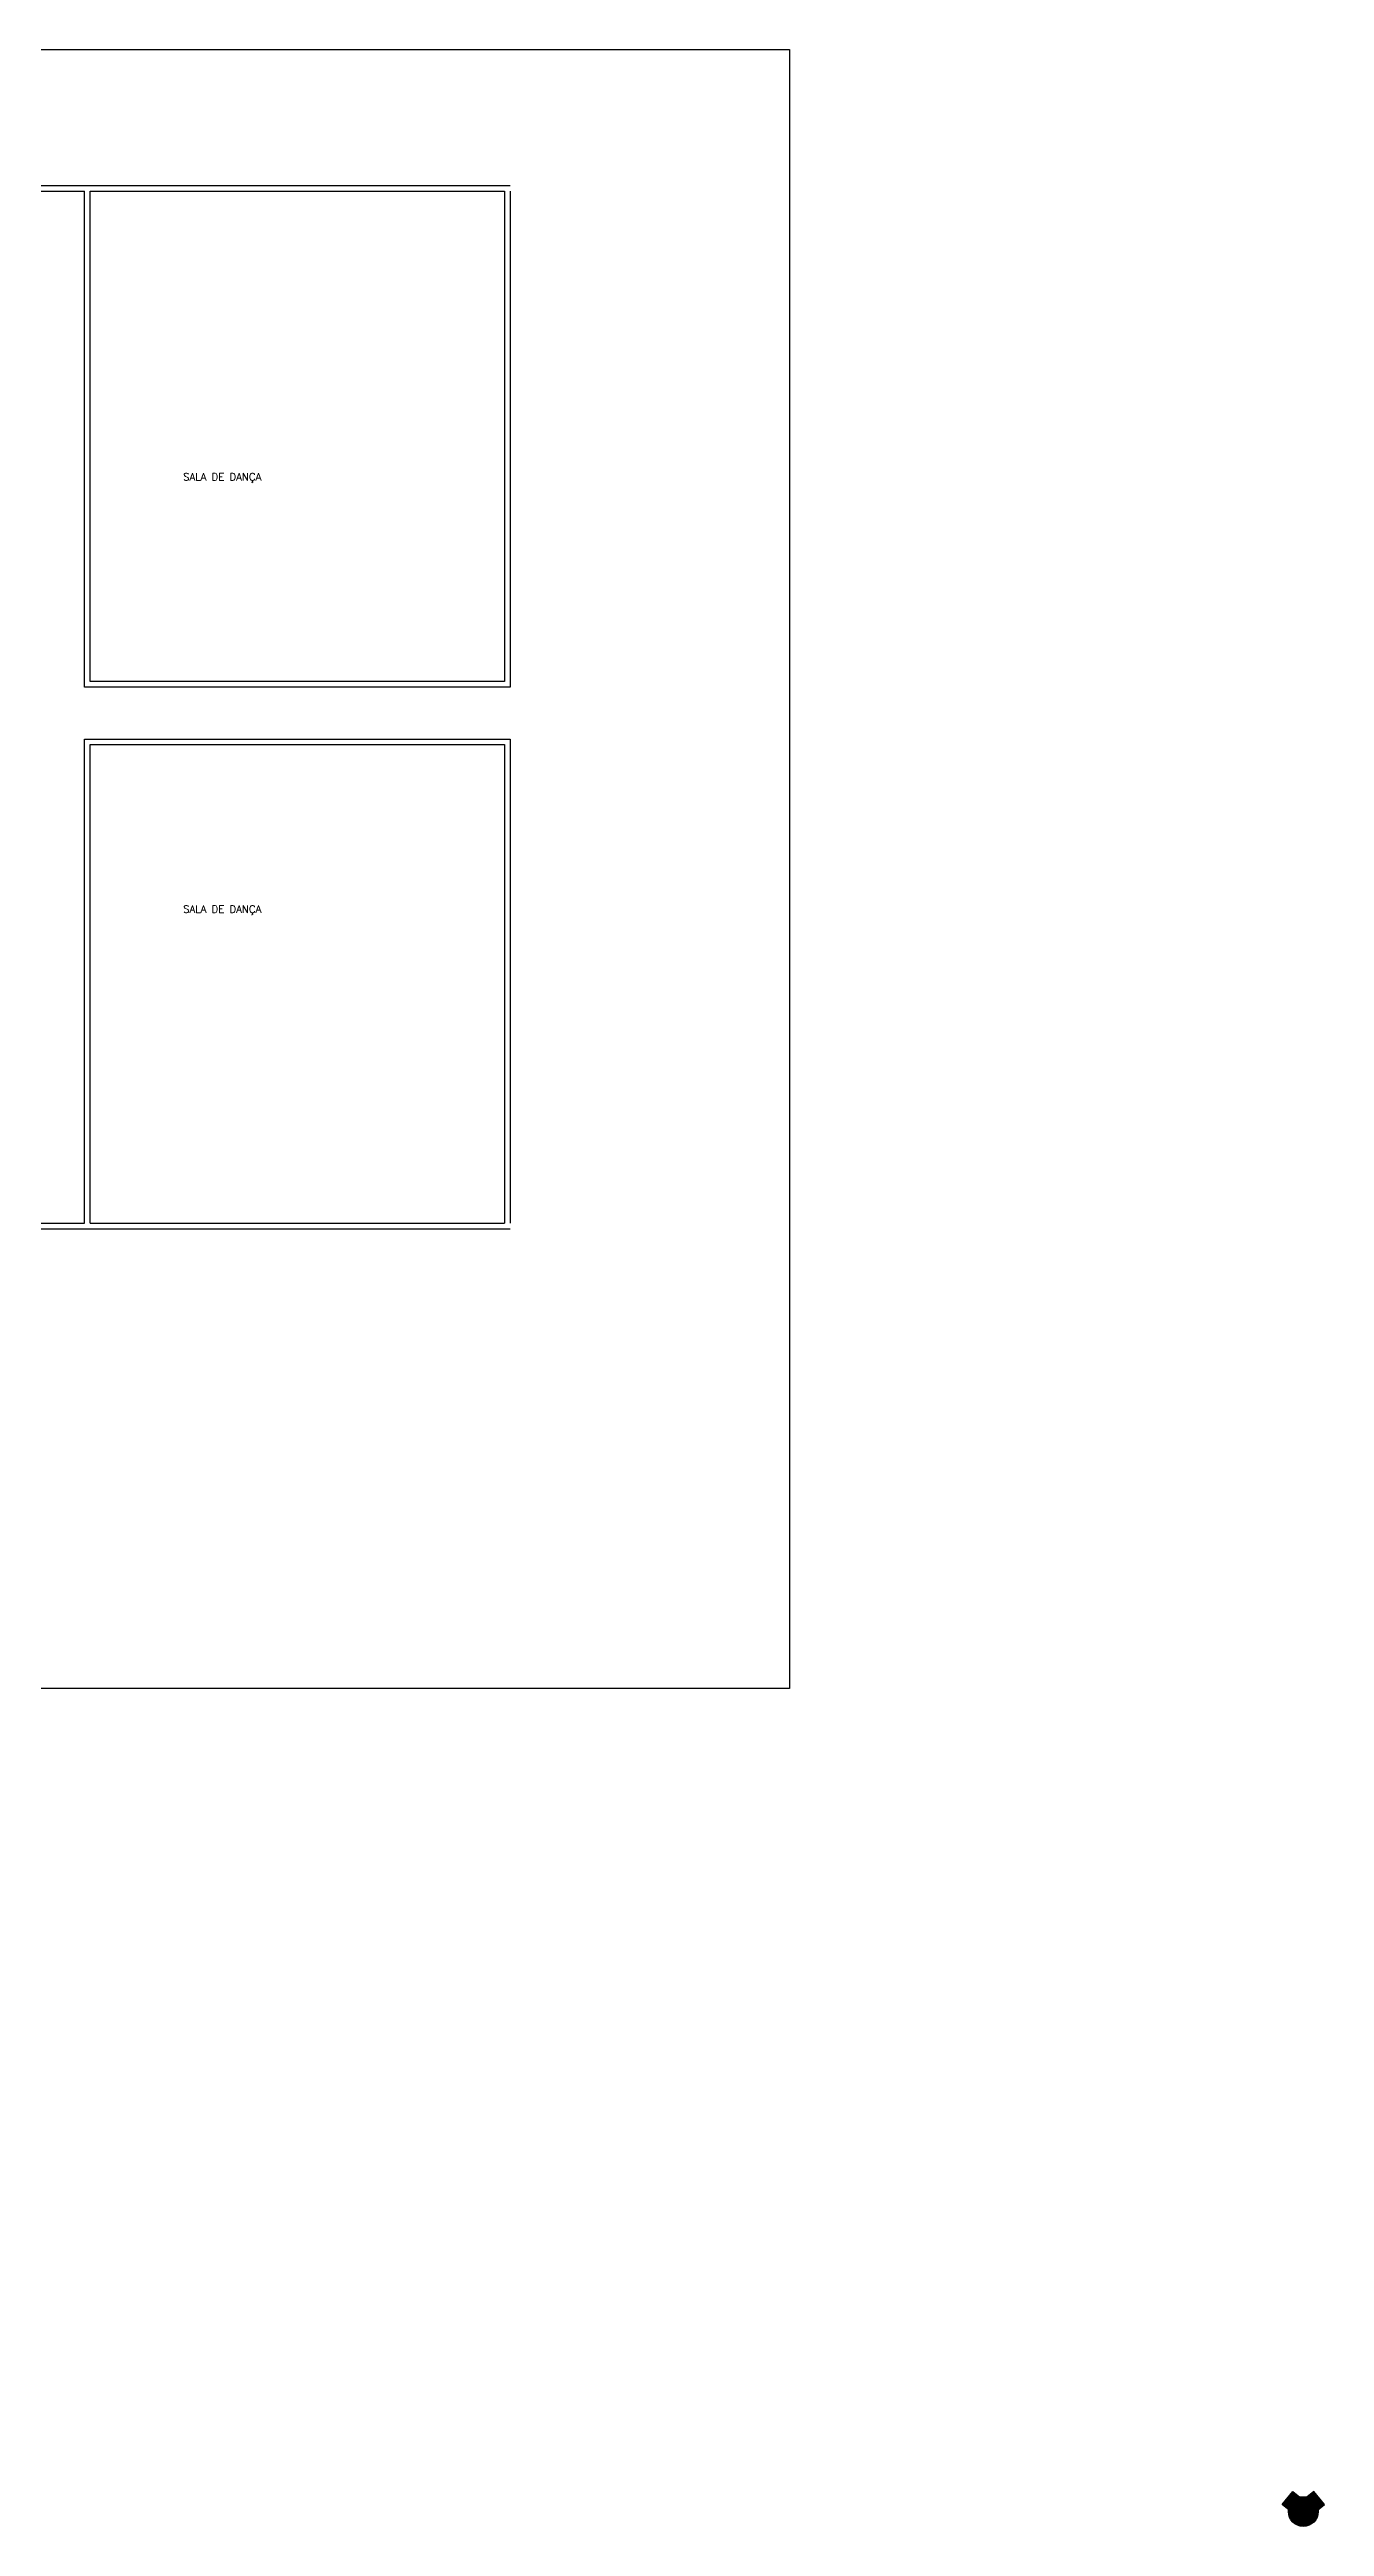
# Model space of a CAD drawing. Header units: inches. Extents: x -55 to 600, y -103 to 167.
# Drawn here: x 565.6 to 599.8, y 0.2 to 66.7 of the extents above; entities that cross this region are included whole.
import ezdxf

# ---------------------------------------------------------------- set-up
doc = ezdxf.new("R2010")
doc.units = ezdxf.units.IN
doc.header["$MEASUREMENT"] = 0
for name, color, linetype in [('AI-Hatch mob', 254, 'Continuous'), ('AI-Mob', 2, 'Continuous'), ('AI-Texto amb-tit', 4, 'Continuous')]:
    doc.layers.add(name, color=color, linetype=linetype)
doc.styles.add('RS100', font='romans.shx', dxfattribs={"height": 0.2})

# ---------------------------------------------------------------- blocks, each defined once
blk = doc.blocks.new('mesinha')
at = {"layer": 'AI-Hatch mob'}
for color, points in [(31, [(-0.567, 0.964), (-0.282, 1.312), (-0.247, 1.284), (-0.532, 0.936)]), (254, [(-0.532, 0.936), (-0.247, 1.284), (-0.003, 1.084), (-0.288, 0.736)]), (254, [(0.532, 0.936), (0.247, 1.284), (0.003, 1.084), (0.288, 0.736)]), (31, [(0.567, 0.964), (0.282, 1.312), (0.247, 1.284), (0.532, 0.936)])]:
    blk.add_hatch(color=color, dxfattribs=at).paths.add_polyline_path(points)
h = blk.add_hatch(color=31, dxfattribs=at)
edge = h.paths.add_edge_path()
edge.add_arc((0, 0.77), 0.4, 0, 360)
for p, q in [((-0.532, 0.936), (-0.247, 1.284)), ((0.532, 0.936), (0.247, 1.284))]:
    blk.add_line(p, q)
for points in [[(-0.288, 0.736), (-0.567, 0.964), (-0.282, 1.312), (-0.003, 1.084)], [(0.288, 0.736), (0.567, 0.964), (0.282, 1.312), (0.003, 1.084)]]:
    blk.add_lwpolyline(points, close=True)
blk.add_circle((0, 0.77), 0.4)

msp = doc.modelspace()

# ---------------------------------------------------------------- linework, layer by layer
for p, q in [((510.475, 66.701), (585.475, 66.701)), ((585.475, 66.701), (585.475, 22.701)), ((533.073, 63.051), (577.975, 63.051)), ((566.553, 63.051), (575.608, 63.051)), ((566.553, 49.585), (566.553, 62.901)), ((566.703, 49.735), (566.703, 62.901)), ((577.825, 62.901), (577.825, 49.735)), ((577.975, 62.901), (577.975, 49.585)), ((577.975, 49.585), (566.553, 49.585)), ((577.825, 49.735), (566.703, 49.735)), ((566.553, 48.189), (577.975, 48.189)), ((566.553, 35.191), (566.553, 48.189)), ((566.703, 48.039), (577.825, 48.039)), ((566.703, 35.191), (566.703, 48.039)), ((577.825, 48.039), (577.825, 35.191)), ((577.975, 48.189), (577.975, 35.191)), ((550.575, 35.041), (577.975, 35.041)), ((564.553, 35.191), (566.553, 35.191)), ((566.703, 35.191), (577.825, 35.191)), ((585.475, 22.701), (510.475, 22.701))]:
    msp.add_line(p, q)
for points in [[(533.073, 63.051), (577.975, 63.051)], [(551.148, 62.901), (566.553, 62.901)], [(566.703, 62.901), (577.825, 62.901)]]:
    msp.add_lwpolyline(points)

# ---------------------------------------------------------------- block references
at = {"layer": 'AI-Mob'}
msp.add_blockref('mesinha', (599.26, -0.167), dxfattribs=at)

# ---------------------------------------------------------------- texts
at = {"layer": 'AI-Texto amb-tit', "char_height": 0.2, "width": 3.69087, "attachment_point": 1, "style": 'RS100'}
for insert in [(569.2, 55.328), (569.2, 43.725)]:
    msp.add_mtext('SALA DE DANÇA', dxfattribs=dict(at, insert=insert))

doc.saveas('drawing.dxf')
